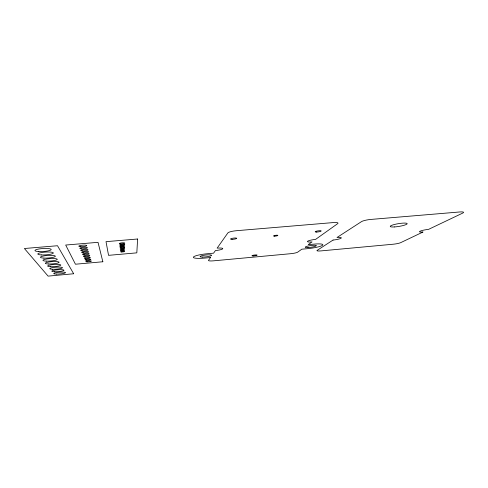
<?xml version="1.0" encoding="UTF-8"?>
<svg xmlns="http://www.w3.org/2000/svg" width="488" height="488" viewBox="0 0 488 488"><rect width="100%" height="100%" fill="white"/><g stroke="black" fill="none" stroke-linecap="round" stroke-linejoin="round"><path stroke-width="0.73" d="M137.61 239.004L136.823 252.851L108.549 255.34L106.018 241.658L137.61 239.004M210.505 257.542L208.516 260.366A5.978 0.921 -6.6 0 0 213.665 260.818L290.677 253.699A5.844 0.878 -7.6 0 0 297.692 252.144L301.828 249.197L307.55 248.673A12.188 1.891 -7.9 0 0 322.422 245.342A12.188 1.891 -7.9 0 0 314.144 244.11L308.221 244.641L312.033 241.926A6.417 1.049 -8 0 1 307.678 241.212A6.417 1.049 -8 0 1 315.559 239.413L337.684 223.644A7.296 1.336 -8.5 0 0 333.023 222.601L236.375 230.714A7.442 1.433 -6.9 0 0 227.872 232.91L217.129 248.148A6.582 1.116 -6.6 0 1 222.748 248.776A6.582 1.116 -6.6 0 1 215.428 250.564L213.585 253.174L207.29 253.742A12.548 2.025 -6.4 0 0 193.425 257.048A12.548 2.025 -6.4 0 0 204.435 258.097L210.505 257.542M333.072 240.047L317.176 250.35A5.819 0.854 -8 0 0 321.037 250.893L393.194 244.22A5.795 0.805 -8.9 0 0 400.685 242.652L423.029 232.001A6.399 0.946 -9.4 0 1 420.07 231.208A6.399 0.946 -9.4 0 1 428.507 229.391L462.709 213.091A7.314 1.183 -10.1 0 0 459.818 211.963L370.795 219.435A7.277 1.293 -9 0 0 361.474 221.637L336.982 237.516A6.399 1.031 -8.3 0 1 341.039 238.242A6.399 1.031 -8.3 0 1 333.072 240.047M73.664 273.756L48.098 276.123L24.4 248.508L57.511 245.732L73.664 273.756M102.846 261.763L75.445 264.221L65.691 245.043L98.027 242.329L102.846 261.763M274.579 236.168A2.172 0.39 -7.5 0 0 277.837 235.423A2.172 0.39 -7.5 0 0 274.622 235.484A2.172 0.39 -7.5 0 0 274.579 236.168M121.329 249.392A2.22 0.403 -5 0 0 124.635 248.758A2.22 0.403 -5 0 0 121.298 248.691A2.22 0.403 -5 0 0 121.329 249.392M121.469 250.692A2.105 0.378 -5 0 0 124.605 250.094A2.105 0.378 -5 0 0 121.445 250.039A2.105 0.378 -5 0 0 121.469 250.692M121.61 251.967A1.995 0.354 -5 0 0 124.574 251.399A1.995 0.354 -5 0 0 121.579 251.351A1.995 0.354 -5 0 0 121.61 251.967M121.189 248.063A2.342 0.427 -5 0 0 124.672 247.392A2.342 0.427 -5 0 0 121.158 247.318A2.342 0.427 -5 0 0 121.189 248.063M121.042 246.702A2.458 0.458 -4.9 0 0 124.702 245.995A2.458 0.458 -4.9 0 0 121.012 245.909A2.458 0.458 -4.9 0 0 121.042 246.702M120.896 245.311A2.586 0.488 -4.9 0 0 124.739 244.561A2.586 0.488 -4.9 0 0 120.859 244.47A2.586 0.488 -4.9 0 0 120.896 245.311M120.743 243.89A2.708 0.512 -4.9 0 0 124.776 243.103A2.708 0.512 -4.9 0 0 120.707 243A2.708 0.512 -4.9 0 0 120.743 243.89M87.138 261.836A2.794 0.464 -4.6 0 0 91.354 261.111A2.794 0.464 -4.6 0 0 87.212 261.025A2.794 0.464 -4.6 0 0 87.138 261.836M86.431 260.147A2.928 0.494 -4.6 0 0 90.841 259.384A2.928 0.494 -4.6 0 0 86.498 259.287A2.928 0.494 -4.6 0 0 86.431 260.147M85.693 258.408A3.068 0.525 -4.6 0 0 90.311 257.603A3.068 0.525 -4.6 0 0 85.76 257.493A3.068 0.525 -4.6 0 0 85.693 258.408M84.936 256.615A3.209 0.555 -4.5 0 0 89.768 255.767A3.209 0.555 -4.5 0 0 85.003 255.639A3.209 0.555 -4.5 0 0 84.936 256.615M84.156 254.76A3.355 0.592 -4.5 0 0 89.2 253.876A3.355 0.592 -4.5 0 0 84.223 253.73A3.355 0.592 -4.5 0 0 84.156 254.76M83.344 252.845A3.507 0.628 -4.4 0 0 88.621 251.918A3.507 0.628 -4.4 0 0 83.411 251.747A3.507 0.628 -4.4 0 0 83.344 252.845M82.509 250.869A3.66 0.665 -4.4 0 0 88.017 249.893A3.66 0.665 -4.4 0 0 82.57 249.704A3.66 0.665 -4.4 0 0 82.509 250.869M81.648 248.819A3.825 0.708 -4.3 0 0 87.395 247.8A3.825 0.708 -4.3 0 0 81.703 247.587A3.825 0.708 -4.3 0 0 81.648 248.819M80.752 246.702A3.989 0.75 -4.2 0 0 86.748 245.635A3.989 0.75 -4.2 0 0 80.807 245.397A3.989 0.75 -4.2 0 0 80.752 246.702M56.407 274.091A5.911 0.891 -4.5 0 0 65.49 272.688A5.911 0.891 -4.5 0 0 56.907 272.505A5.911 0.891 -4.5 0 0 56.407 274.091M54.583 271.749A6.143 0.946 -4.4 0 0 64.007 270.285A6.143 0.946 -4.4 0 0 55.077 270.071A6.143 0.946 -4.4 0 0 54.583 271.749M52.661 269.291A6.387 1.006 -4.3 0 0 62.452 267.766A6.387 1.006 -4.3 0 0 53.155 267.509A6.387 1.006 -4.3 0 0 52.661 269.291M50.648 266.704A6.643 1.074 -4.2 0 0 60.817 265.118A6.643 1.074 -4.2 0 0 51.13 264.813A6.643 1.074 -4.2 0 0 50.648 266.704M48.525 263.99A6.911 1.141 -4.1 0 0 59.103 262.331A6.911 1.141 -4.1 0 0 49.001 261.977A6.911 1.141 -4.1 0 0 48.525 263.99M46.293 261.129A7.198 1.22 -4 0 0 57.291 259.39A7.198 1.22 -4 0 0 46.757 258.982A7.198 1.22 -4 0 0 46.293 261.129M43.938 258.115A7.503 1.305 -3.9 0 0 55.382 256.291A7.503 1.305 -3.9 0 0 44.384 255.822A7.503 1.305 -3.9 0 0 43.938 258.115M41.45 254.925A7.82 1.397 -3.8 0 0 53.363 253.022A7.82 1.397 -3.8 0 0 41.877 252.479A7.82 1.397 -3.8 0 0 41.45 254.925M38.814 251.552A8.162 1.495 -3.6 0 0 51.228 249.557A8.162 1.495 -3.6 0 0 39.223 248.935A8.162 1.495 -3.6 0 0 38.814 251.552M394.524 226.938A8.601 1.403 -9.3 0 0 407.205 223.675A8.601 1.403 -9.3 0 0 394.426 224.492A8.601 1.403 -9.3 0 0 394.524 226.938M232.032 239.346A3.099 0.567 -6.8 0 0 236.692 238.327A3.099 0.567 -6.8 0 0 232.136 238.345A3.099 0.567 -6.8 0 0 232.032 239.346M316.651 232.056A3.038 0.537 -8.2 0 0 321.177 230.958A3.038 0.537 -8.2 0 0 316.681 231.117A3.038 0.537 -8.2 0 0 316.651 232.056M253.138 255.932A2.599 0.397 -7.1 0 0 257.115 255.132A2.599 0.397 -7.1 0 0 253.364 255.212A2.599 0.397 -7.1 0 0 253.138 255.932M202.691 257.084A5.801 0.933 -6.4 0 0 211.591 255.37A5.801 0.933 -6.4 0 0 203.209 255.401A5.801 0.933 -6.4 0 0 202.691 257.084M308.001 247.569A5.636 0.872 -7.9 0 0 316.376 245.665A5.636 0.872 -7.9 0 0 307.995 246.037A5.636 0.872 -7.9 0 0 308.001 247.569"/></g></svg>
